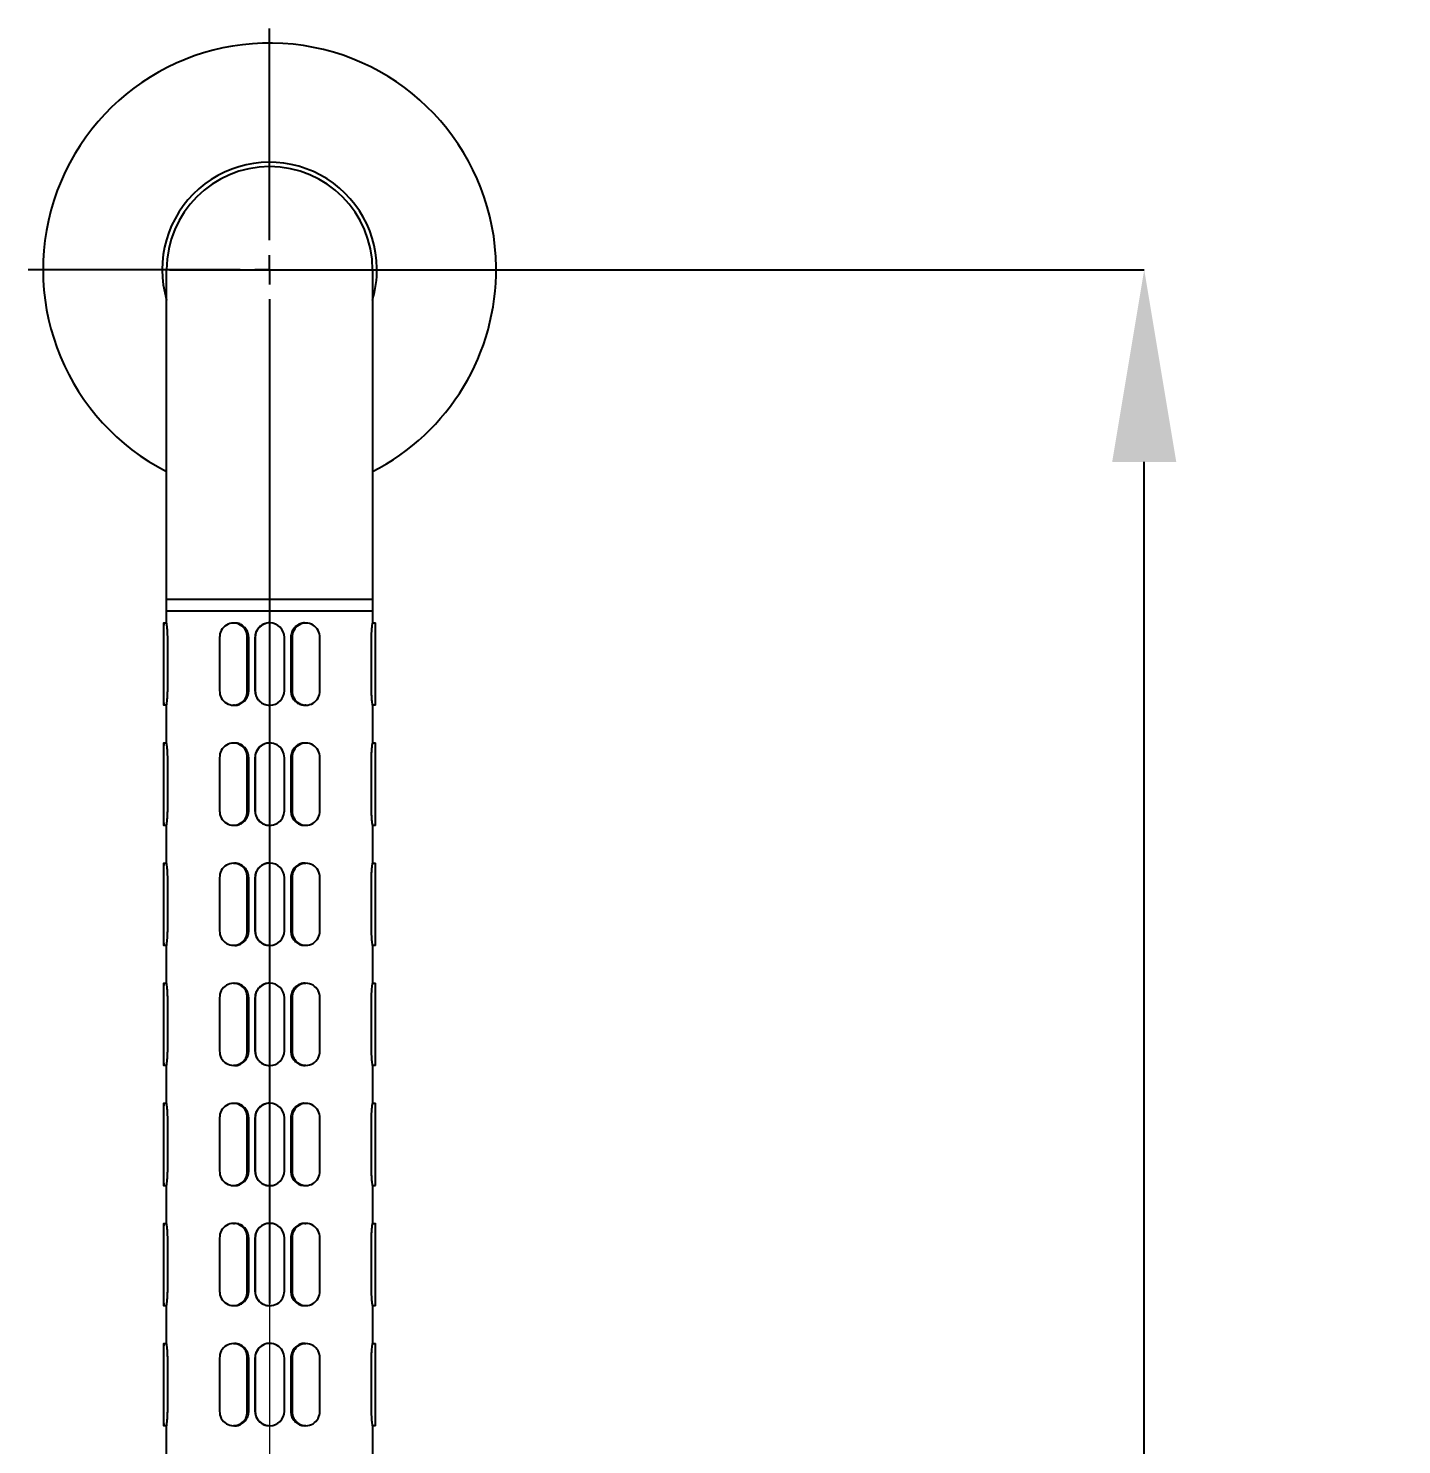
# Model space of a CAD drawing. Extents: x 0 to 951, y -2 to 427.
# Drawn here: x 180.3 to 209.47, y 201.66 to 231.74 of the extents above; entities that cross this region are included whole.
import ezdxf

# ---------------------------------------------------------------- set-up
doc = ezdxf.new("R2010")
doc.units = 0
doc.header["$LTSCALE"] = 23.1
doc.header["$MEASUREMENT"] = 0
doc.linetypes.add('CENTERX2', pattern=[20.32, 12.7, -2.54, 2.54, -2.54])
doc.layers.get('0').update_dxf_attribs({"linetype": 'CONTINUOUS'})
doc.layers.get('Defpoints').update_dxf_attribs({"linetype": 'CONTINUOUS'})
doc.layers.add('10', color=7, linetype='CONTINUOUS')
doc.styles.add('SLDTEXTSTYLE0', font='hyswlongfangsong.ttf')
doc.dimstyles.new('SLDDIMSTYLE0', dxfattribs={"dimtxt": 3.5, "dimasz": 4.08, "dimexe": 0, "dimexo": 0.0625, "dimgap": 0.875, "dimtad": 2, "dimdec": 0, "dimlfac": 5, "dimrnd": 1e-09, "dimzin": 12, "dimdsep": 46, "dimtxsty": 'SLDTEXTSTYLE0', "dimsah": 1, "dimcen": 0.09, "dimadec": 0, "dimazin": 3, "dimtfac": 1, "dimtdec": 0, "dimtofl": 0, "dimtmove": 0, "dimatfit": 3, "dimfxl": 1, "dimfrac": 2, "dimtolj": 1, "dimtzin": 12, "dimarcsym": 0})

# ---------------------------------------------------------------- blocks, each defined once
blk = doc.blocks.new('*D38')
at = {"layer": '10', "color": 0, "lineweight": -2}
for p, q in [((183.3, 226.61), (204.004, 226.61)), ((204.004, 117.19), (204.004, 222.53)), ((182.537, 113.11), (204.004, 113.11))]:
    blk.add_line(p, q, dxfattribs=at)
at = {"layer": '10', "color": 0}
for points in [[(204.684, 222.53), (203.324, 222.53), (204.004, 226.61)], [(203.324, 117.19), (204.684, 117.19), (204.004, 113.11)]]:
    blk.add_solid(points, dxfattribs=at)
at = {"layer": 'Defpoints', "color": 0}
for p in [(183.237, 226.61), (204.004, 226.61), (182.475, 113.11)]:
    blk.add_point(p, dxfattribs=at)
at = {"layer": '10', "color": 0, "insert": (204.879, 168.486), "char_height": 3.5, "attachment_point": 2, "rotation": 90, "style": 'SLDTEXTSTYLE0'}
blk.add_mtext('\\A1;900', dxfattribs=at)
blk = doc.blocks.new('SW_CENTERMARKSYMBOL_2')
at = {"layer": '10', "color": 0}
for p, q in [((0, 0.625), (0, 5.125)), ((0, 0), (0, 0.312)), ((-0.625, 0), (-5.125, 0)), ((0, 0), (-0.312, 0)), ((0, 0), (0, -0.312)), ((0, 0), (0.312, 0)), ((0.625, 0), (5.125, 0)), ((0, -0.625), (0, -21.953))]:
    blk.add_line(p, q, dxfattribs=at)

msp = doc.modelspace()

# ---------------------------------------------------------------- linework, layer by layer
at = {"color": 7, "linetype": 'Continuous', "lineweight": 25}
for p, q in [((183.237, 223.485), (183.237, 226.61)), ((187.612, 226.61), (187.612, 223.485)), ((183.237, 219.61), (183.237, 223.485)), ((187.612, 223.485), (187.612, 219.61)), ((183.237, 219.36), (183.237, 219.61)), ((185.525, 219.61), (183.237, 219.61)), ((187.612, 219.61), (183.237, 219.61)), ((187.612, 219.61), (185.525, 219.61)), ((187.612, 219.61), (187.612, 219.36)), ((183.237, 219.107), (183.237, 219.36)), ((187.612, 219.36), (183.237, 219.36)), ((185.525, 219.36), (183.237, 219.36)), ((187.612, 219.36), (185.525, 219.36)), ((187.612, 219.36), (187.612, 219.106)), ((183.175, 219.11), (183.238, 219.11)), ((184.658, 219.11), (184.68, 219.11)), ((185.428, 219.11), (185.428, 219.11)), ((186.176, 219.11), (186.197, 219.11)), ((187.612, 219.11), (187.675, 219.11)), ((183.174, 218.798), (183.174, 217.673)), ((183.175, 217.673), (183.175, 218.798)), ((183.26, 217.673), (183.26, 218.798)), ((184.364, 218.798), (184.364, 217.673)), ((184.952, 217.673), (184.952, 218.798)), ((184.981, 217.673), (184.981, 218.798)), ((185.115, 218.798), (185.115, 217.673)), ((185.116, 218.798), (185.116, 217.673)), ((185.741, 217.673), (185.741, 218.798)), ((185.875, 218.798), (185.875, 217.673)), ((185.904, 218.798), (185.904, 217.673)), ((186.491, 217.673), (186.491, 218.798)), ((187.59, 217.673), (187.59, 218.798)), ((187.675, 217.673), (187.675, 218.798)), ((183.238, 217.36), (183.175, 217.36)), ((183.237, 216.557), (183.237, 217.365)), ((184.68, 217.36), (184.658, 217.36)), ((185.428, 217.36), (185.428, 217.36)), ((186.197, 217.36), (186.176, 217.36)), ((187.612, 217.364), (187.612, 216.556)), ((187.675, 217.36), (187.612, 217.36)), ((183.175, 216.56), (183.238, 216.56)), ((184.658, 216.56), (184.68, 216.56)), ((185.428, 216.56), (185.428, 216.56)), ((186.176, 216.56), (186.197, 216.56)), ((187.612, 216.56), (187.675, 216.56)), ((183.174, 216.248), (183.174, 215.123)), ((183.175, 215.123), (183.175, 216.248)), ((183.26, 215.123), (183.26, 216.248)), ((184.364, 216.248), (184.364, 215.123)), ((184.952, 215.123), (184.952, 216.248)), ((184.981, 215.123), (184.981, 216.248)), ((185.115, 216.248), (185.115, 215.123)), ((185.116, 216.248), (185.116, 215.123)), ((185.741, 215.123), (185.741, 216.248)), ((185.875, 216.248), (185.875, 215.123)), ((185.904, 216.248), (185.904, 215.123)), ((186.491, 215.123), (186.491, 216.248)), ((187.59, 215.123), (187.59, 216.248)), ((187.675, 215.123), (187.675, 216.248)), ((183.238, 214.81), (183.175, 214.81)), ((183.237, 214.007), (183.237, 214.815)), ((184.68, 214.81), (184.658, 214.81)), ((185.428, 214.81), (185.428, 214.81)), ((186.197, 214.81), (186.176, 214.81)), ((187.612, 214.814), (187.612, 214.006)), ((187.675, 214.81), (187.612, 214.81)), ((183.175, 214.01), (183.238, 214.01)), ((184.658, 214.01), (184.68, 214.01)), ((185.428, 214.01), (185.428, 214.01)), ((186.176, 214.01), (186.197, 214.01)), ((187.612, 214.01), (187.675, 214.01)), ((183.174, 213.698), (183.174, 212.573)), ((183.175, 212.573), (183.175, 213.698)), ((183.26, 212.573), (183.26, 213.698)), ((184.364, 213.698), (184.364, 212.573)), ((184.952, 212.573), (184.952, 213.698)), ((184.981, 212.573), (184.981, 213.698)), ((185.115, 213.698), (185.115, 212.573)), ((185.116, 213.698), (185.116, 212.573)), ((185.741, 212.573), (185.741, 213.698)), ((185.875, 213.698), (185.875, 212.573)), ((185.904, 213.698), (185.904, 212.573)), ((186.491, 212.573), (186.491, 213.698)), ((187.59, 212.573), (187.59, 213.698)), ((187.675, 212.573), (187.675, 213.698)), ((183.238, 212.26), (183.175, 212.26)), ((183.237, 211.457), (183.237, 212.265)), ((184.68, 212.26), (184.658, 212.26)), ((185.428, 212.26), (185.428, 212.26)), ((186.197, 212.26), (186.176, 212.26)), ((187.612, 212.264), (187.612, 211.456)), ((187.675, 212.26), (187.612, 212.26)), ((183.175, 211.46), (183.238, 211.46)), ((184.658, 211.46), (184.68, 211.46)), ((185.428, 211.46), (185.428, 211.46)), ((186.176, 211.46), (186.197, 211.46)), ((187.612, 211.46), (187.675, 211.46)), ((183.174, 211.148), (183.174, 210.023)), ((183.175, 210.023), (183.175, 211.148)), ((183.26, 210.023), (183.26, 211.148)), ((184.364, 211.148), (184.364, 210.023)), ((184.952, 210.023), (184.952, 211.148)), ((184.981, 210.023), (184.981, 211.148)), ((185.115, 211.148), (185.115, 210.023)), ((185.116, 211.148), (185.116, 210.023)), ((185.741, 210.023), (185.741, 211.148)), ((185.875, 211.148), (185.875, 210.023)), ((185.904, 211.148), (185.904, 210.023)), ((186.491, 210.023), (186.491, 211.148)), ((187.59, 210.023), (187.59, 211.148)), ((187.675, 210.023), (187.675, 211.148)), ((183.238, 209.71), (183.175, 209.71)), ((183.237, 208.907), (183.237, 209.715)), ((184.68, 209.71), (184.658, 209.71)), ((185.428, 209.71), (185.428, 209.71)), ((186.197, 209.71), (186.176, 209.71)), ((187.612, 209.714), (187.612, 208.906)), ((187.675, 209.71), (187.612, 209.71)), ((183.175, 208.91), (183.238, 208.91)), ((184.658, 208.91), (184.68, 208.91)), ((185.428, 208.91), (185.428, 208.91)), ((186.176, 208.91), (186.197, 208.91)), ((187.612, 208.91), (187.675, 208.91)), ((183.174, 208.598), (183.174, 207.473)), ((183.175, 207.473), (183.175, 208.598)), ((183.26, 207.473), (183.26, 208.598)), ((184.364, 208.598), (184.364, 207.473)), ((184.952, 207.473), (184.952, 208.598)), ((184.981, 207.473), (184.981, 208.598)), ((185.115, 208.598), (185.115, 207.473)), ((185.116, 208.598), (185.116, 207.473)), ((185.741, 207.473), (185.741, 208.598)), ((185.875, 208.598), (185.875, 207.473)), ((185.904, 208.598), (185.904, 207.473)), ((186.491, 207.473), (186.491, 208.598)), ((187.59, 207.473), (187.59, 208.598)), ((187.675, 207.473), (187.675, 208.598)), ((183.238, 207.16), (183.175, 207.16)), ((183.237, 206.357), (183.237, 207.165)), ((184.68, 207.16), (184.658, 207.16)), ((185.428, 207.16), (185.428, 207.16)), ((186.197, 207.16), (186.176, 207.16)), ((187.612, 207.164), (187.612, 206.356)), ((187.675, 207.16), (187.612, 207.16)), ((183.175, 206.36), (183.238, 206.36)), ((184.658, 206.36), (184.68, 206.36)), ((185.428, 206.36), (185.428, 206.36)), ((186.176, 206.36), (186.197, 206.36)), ((187.612, 206.36), (187.675, 206.36)), ((183.174, 206.048), (183.174, 204.923)), ((183.175, 204.923), (183.175, 206.048)), ((183.26, 204.923), (183.26, 206.048)), ((184.364, 206.048), (184.364, 204.923)), ((184.952, 204.923), (184.952, 206.048)), ((184.981, 204.923), (184.981, 206.048)), ((185.115, 206.048), (185.115, 204.923)), ((185.116, 206.048), (185.116, 204.923)), ((185.741, 204.923), (185.741, 206.048)), ((185.875, 206.048), (185.875, 204.923)), ((185.904, 206.048), (185.904, 204.923)), ((186.491, 204.923), (186.491, 206.048)), ((187.59, 204.923), (187.59, 206.048)), ((187.675, 204.923), (187.675, 206.048)), ((183.238, 204.61), (183.175, 204.61)), ((183.237, 203.807), (183.237, 204.615)), ((184.68, 204.61), (184.658, 204.61)), ((185.428, 204.61), (185.428, 204.61)), ((186.197, 204.61), (186.176, 204.61)), ((187.612, 204.614), (187.612, 203.806)), ((187.675, 204.61), (187.612, 204.61)), ((183.175, 203.81), (183.238, 203.81)), ((184.658, 203.81), (184.68, 203.81)), ((185.428, 203.81), (185.428, 203.81)), ((186.176, 203.81), (186.197, 203.81)), ((187.612, 203.81), (187.675, 203.81)), ((183.174, 203.498), (183.174, 202.373)), ((183.175, 202.373), (183.175, 203.498)), ((183.26, 202.373), (183.26, 203.498)), ((184.364, 203.498), (184.364, 202.373)), ((184.952, 202.373), (184.952, 203.498)), ((184.981, 202.373), (184.981, 203.498)), ((185.115, 203.498), (185.115, 202.373)), ((185.116, 203.498), (185.116, 202.373)), ((185.741, 202.373), (185.741, 203.498)), ((185.875, 203.498), (185.875, 202.373)), ((185.904, 203.498), (185.904, 202.373)), ((186.491, 202.373), (186.491, 203.498)), ((187.59, 202.373), (187.59, 203.498)), ((187.675, 202.373), (187.675, 203.498)), ((183.238, 202.06), (183.175, 202.06)), ((183.237, 201.257), (183.237, 202.065)), ((184.68, 202.06), (184.658, 202.06)), ((185.428, 202.06), (185.428, 202.06)), ((186.197, 202.06), (186.176, 202.06)), ((187.612, 202.064), (187.612, 201.256)), ((187.675, 202.06), (187.612, 202.06))]:
    msp.add_line(p, q, dxfattribs=at)
at = {"color": 7, "linetype": 'Continuous', "lineweight": 25, "flags": 128}
for points in [[(183.175, 218.798), (183.175, 218.918), (183.175, 219.019), (183.175, 219.087), (183.175, 219.11), (183.175, 219.087), (183.174, 219.019), (183.174, 218.918), (183.174, 218.798)], [(183.174, 217.673), (183.174, 217.553), (183.174, 217.452), (183.175, 217.384), (183.175, 217.36), (183.175, 217.384), (183.175, 217.452), (183.175, 217.553), (183.175, 217.673)], [(183.175, 216.248), (183.175, 216.368), (183.175, 216.469), (183.175, 216.537), (183.175, 216.56), (183.175, 216.537), (183.174, 216.469), (183.174, 216.368), (183.174, 216.248)], [(183.174, 215.123), (183.174, 215.003), (183.174, 214.902), (183.175, 214.834), (183.175, 214.81), (183.175, 214.834), (183.175, 214.902), (183.175, 215.003), (183.175, 215.123)], [(183.175, 213.698), (183.175, 213.818), (183.175, 213.919), (183.175, 213.987), (183.175, 214.01), (183.175, 213.987), (183.174, 213.919), (183.174, 213.818), (183.174, 213.698)], [(183.174, 212.573), (183.174, 212.453), (183.174, 212.352), (183.175, 212.284), (183.175, 212.26), (183.175, 212.284), (183.175, 212.352), (183.175, 212.453), (183.175, 212.573)], [(183.175, 211.148), (183.175, 211.268), (183.175, 211.369), (183.175, 211.437), (183.175, 211.46), (183.175, 211.437), (183.174, 211.369), (183.174, 211.268), (183.174, 211.148)], [(183.174, 210.023), (183.174, 209.903), (183.174, 209.802), (183.175, 209.734), (183.175, 209.71), (183.175, 209.734), (183.175, 209.802), (183.175, 209.903), (183.175, 210.023)], [(183.175, 208.598), (183.175, 208.718), (183.175, 208.819), (183.175, 208.887), (183.175, 208.91), (183.175, 208.887), (183.174, 208.819), (183.174, 208.718), (183.174, 208.598)], [(183.174, 207.473), (183.174, 207.353), (183.174, 207.252), (183.175, 207.184), (183.175, 207.16), (183.175, 207.184), (183.175, 207.252), (183.175, 207.353), (183.175, 207.473)], [(183.175, 206.048), (183.175, 206.168), (183.175, 206.269), (183.175, 206.337), (183.175, 206.36), (183.175, 206.337), (183.174, 206.269), (183.174, 206.168), (183.174, 206.048)], [(183.174, 204.923), (183.174, 204.803), (183.174, 204.702), (183.175, 204.634), (183.175, 204.61), (183.175, 204.634), (183.175, 204.702), (183.175, 204.803), (183.175, 204.923)], [(183.175, 203.498), (183.175, 203.618), (183.175, 203.719), (183.175, 203.787), (183.175, 203.81), (183.175, 203.787), (183.174, 203.719), (183.174, 203.618), (183.174, 203.498)], [(183.174, 202.373), (183.174, 202.253), (183.174, 202.152), (183.175, 202.084), (183.175, 202.06), (183.175, 202.084), (183.175, 202.152), (183.175, 202.253), (183.175, 202.373)]]:
    msp.add_lwpolyline(points, dxfattribs=at)
at = {"color": 7, "linetype": 'Continuous', "lineweight": 25}
for centre, radius, start, end in [((185.425, 226.61), 4.812, 0.6676, 242.9643), ((185.425, 226.61), 2.281, 0.6676, 196.483), ((185.425, 226.61), 2.188, 90, 180), ((185.425, 226.61), 2.188, 0, 90), ((185.425, 226.61), 4.812, 297.0357, 0.6676), ((185.425, 226.61), 2.281, 343.517, 0.6676), ((184.658, 218.813), 0.294, 357.1567, 182.8433), ((185.428, 218.798), 0.312, 0.0002, 179.9998), ((186.197, 218.813), 0.294, 357.1087, 182.8913), ((133.086, 218.876), 54.589, 359.9181, 0.2461), ((184.658, 217.658), 0.294, 177.1567, 2.8433), ((185.428, 217.673), 0.312, 180.0002, 359.9998), ((186.197, 217.658), 0.294, 177.1087, 2.8913), ((133.089, 217.595), 54.586, 359.7539, 0.0819), ((184.658, 216.263), 0.294, 357.1553, 182.8447), ((185.428, 216.248), 0.312, 359.9988, 180.0012), ((186.197, 216.263), 0.294, 357.1073, 182.8927), ((133.083, 216.326), 54.592, 359.9181, 0.2461), ((184.658, 215.108), 0.294, 177.1553, 2.8447), ((185.428, 215.123), 0.312, 179.9988, 0.0012), ((186.197, 215.108), 0.294, 177.1073, 2.8927), ((133.083, 215.045), 54.592, 359.7539, 0.0819), ((184.658, 213.713), 0.294, 357.1567, 182.8433), ((185.428, 213.698), 0.312, 0.0002, 179.9998), ((186.197, 213.713), 0.294, 357.1087, 182.8913), ((133.089, 213.776), 54.586, 359.9181, 0.2461), ((184.658, 212.558), 0.294, 177.1567, 2.8433), ((185.428, 212.573), 0.312, 180.0002, 359.9998), ((186.197, 212.558), 0.294, 177.1087, 2.8913), ((133.086, 212.495), 54.589, 359.7539, 0.0819), ((184.658, 211.163), 0.294, 357.1567, 182.8433), ((185.428, 211.148), 0.312, 0.0002, 179.9998), ((186.197, 211.163), 0.294, 357.1087, 182.8913), ((133.086, 211.226), 54.589, 359.9181, 0.2461), ((184.658, 210.008), 0.294, 177.1567, 2.8433), ((185.428, 210.023), 0.312, 180.0002, 359.9998), ((186.197, 210.008), 0.294, 177.1087, 2.8913), ((133.086, 209.945), 54.589, 359.7539, 0.0819), ((184.658, 208.613), 0.294, 357.1567, 182.8433), ((185.428, 208.598), 0.312, 0.0002, 179.9998), ((186.197, 208.613), 0.294, 357.1087, 182.8913), ((133.086, 208.676), 54.589, 359.9181, 0.2461), ((184.658, 207.458), 0.294, 177.1567, 2.8433), ((185.428, 207.473), 0.312, 180.0002, 359.9998), ((186.197, 207.458), 0.294, 177.1087, 2.8913), ((133.086, 207.395), 54.589, 359.7539, 0.0819), ((184.658, 206.063), 0.294, 357.1567, 182.8433), ((185.428, 206.048), 0.312, 0.0002, 179.9998), ((186.197, 206.063), 0.294, 357.1087, 182.8913), ((133.086, 206.126), 54.589, 359.9181, 0.2461), ((184.658, 204.908), 0.294, 177.1558, 2.8442), ((185.428, 204.923), 0.312, 179.9993, 0.0007), ((186.197, 204.908), 0.294, 177.1078, 2.8922), ((133.091, 204.845), 54.584, 359.7539, 0.0819), ((184.658, 203.513), 0.294, 357.1558, 182.8442), ((185.428, 203.498), 0.312, 359.9993, 180.0007), ((186.197, 203.513), 0.294, 357.1078, 182.8922), ((133.091, 203.576), 54.584, 359.9181, 0.2461), ((184.658, 202.358), 0.294, 177.1567, 2.8433), ((185.428, 202.373), 0.312, 180.0002, 359.9998), ((186.197, 202.358), 0.294, 177.1087, 2.8913), ((133.084, 202.295), 54.591, 359.7539, 0.0819)]:
    msp.add_arc(centre, radius, start, end, dxfattribs=at)
for points, knots in [([(183.26, 218.798), (183.26, 218.833), (183.259, 218.903), (183.251, 218.996), (183.244, 219.066), (183.238, 219.107), (183.238, 219.107), (183.238, 219.107)], [0, 0, 0, 0, 0.211987, 0.423911, 0.637211, 0.851417, 1, 1, 1, 1]), ([(184.981, 218.798), (184.978, 218.833), (184.971, 218.903), (184.918, 218.996), (184.842, 219.066), (184.757, 219.107), (184.702, 219.107), (184.68, 219.107)], [0, 0, 0, 0, 0.213251, 0.426439, 0.641011, 0.856495, 1, 1, 1, 1]), ([(185.428, 219.107), (185.416, 219.108), (185.37, 219.112), (185.291, 219.084), (185.204, 219.025), (185.142, 218.937), (185.117, 218.857), (185.116, 218.81), (185.115, 218.798)], [0, 0, 0, 0, 0.070497, 0.282949, 0.496153, 0.711262, 0.926475, 1, 1, 1, 1]), ([(186.175, 219.107), (186.165, 219.108), (186.122, 219.112), (186.046, 219.084), (185.962, 219.025), (185.901, 218.937), (185.877, 218.857), (185.875, 218.81), (185.875, 218.798)], [0, 0, 0, 0, 0.070497, 0.282949, 0.496154, 0.711262, 0.926475, 1, 1, 1, 1]), ([(187.59, 218.798), (187.591, 218.833), (187.592, 218.903), (187.599, 218.996), (187.606, 219.066), (187.612, 219.106), (187.612, 219.106), (187.612, 219.106)], [0, 0, 0, 0, 0.214723, 0.429384, 0.645437, 0.862409, 1, 1, 1, 1]), ([(183.238, 217.365), (183.238, 217.363), (183.237, 217.359), (183.241, 217.387), (183.249, 217.446), (183.256, 217.533), (183.26, 217.614), (183.26, 217.661), (183.26, 217.673)], [0, 0, 0, 0, 0.076828, 0.287836, 0.499587, 0.713216, 0.926976, 1, 1, 1, 1]), ([(184.68, 217.364), (184.691, 217.363), (184.734, 217.359), (184.81, 217.387), (184.894, 217.446), (184.955, 217.533), (184.979, 217.614), (184.981, 217.661), (184.981, 217.673)], [0, 0, 0, 0, 0.070496, 0.282951, 0.496154, 0.711249, 0.926475, 1, 1, 1, 1]), ([(185.115, 217.673), (185.119, 217.638), (185.126, 217.568), (185.179, 217.475), (185.258, 217.405), (185.346, 217.364), (185.405, 217.364), (185.428, 217.364)], [0, 0, 0, 0, 0.213248, 0.426447, 0.641016, 0.856496, 1, 1, 1, 1]), ([(185.875, 217.673), (185.878, 217.638), (185.885, 217.568), (185.937, 217.475), (186.014, 217.405), (186.098, 217.364), (186.154, 217.364), (186.176, 217.364)], [0, 0, 0, 0, 0.213248, 0.426447, 0.641016, 0.856496, 1, 1, 1, 1]), ([(187.612, 217.364), (187.612, 217.363), (187.613, 217.359), (187.609, 217.387), (187.602, 217.446), (187.594, 217.533), (187.591, 217.614), (187.59, 217.661), (187.59, 217.673)], [0, 0, 0, 0, 0.064921, 0.2786503, 0.4931324, 0.7095172, 0.9260344, 1, 1, 1, 1]), ([(183.26, 216.248), (183.26, 216.283), (183.259, 216.353), (183.251, 216.446), (183.244, 216.516), (183.238, 216.557), (183.238, 216.557), (183.238, 216.557)], [0, 0, 0, 0, 0.211984, 0.423919, 0.637216, 0.851419, 1, 1, 1, 1]), ([(184.981, 216.248), (184.978, 216.283), (184.971, 216.353), (184.918, 216.446), (184.842, 216.516), (184.757, 216.557), (184.702, 216.557), (184.68, 216.557)], [0, 0, 0, 0, 0.213248, 0.426447, 0.641016, 0.856497, 1, 1, 1, 1]), ([(185.428, 216.557), (185.416, 216.558), (185.37, 216.562), (185.291, 216.534), (185.204, 216.475), (185.142, 216.387), (185.117, 216.307), (185.116, 216.26), (185.115, 216.248)], [0, 0, 0, 0, 0.070496, 0.282951, 0.496154, 0.711249, 0.926475, 1, 1, 1, 1]), ([(186.175, 216.557), (186.165, 216.558), (186.122, 216.562), (186.046, 216.534), (185.962, 216.475), (185.901, 216.387), (185.877, 216.307), (185.875, 216.26), (185.875, 216.248)], [0, 0, 0, 0, 0.070496, 0.282952, 0.496155, 0.711249, 0.926475, 1, 1, 1, 1]), ([(187.59, 216.248), (187.591, 216.283), (187.592, 216.353), (187.599, 216.446), (187.606, 216.516), (187.612, 216.556), (187.612, 216.556), (187.612, 216.556)], [0, 0, 0, 0, 0.214721, 0.429392, 0.645442, 0.862412, 1, 1, 1, 1]), ([(183.238, 214.815), (183.238, 214.813), (183.237, 214.809), (183.241, 214.837), (183.249, 214.896), (183.256, 214.983), (183.26, 215.064), (183.26, 215.111), (183.26, 215.123)], [0, 0, 0, 0, 0.076827, 0.287835, 0.499586, 0.713216, 0.926976, 1, 1, 1, 1]), ([(184.68, 214.814), (184.691, 214.813), (184.734, 214.809), (184.81, 214.837), (184.894, 214.896), (184.955, 214.983), (184.979, 215.064), (184.981, 215.111), (184.981, 215.123)], [0, 0, 0, 0, 0.070496, 0.282951, 0.496154, 0.711249, 0.926475, 1, 1, 1, 1]), ([(185.115, 215.123), (185.119, 215.088), (185.126, 215.018), (185.179, 214.925), (185.258, 214.855), (185.346, 214.814), (185.405, 214.814), (185.428, 214.814)], [0, 0, 0, 0, 0.213248, 0.426447, 0.641016, 0.856496, 1, 1, 1, 1]), ([(185.875, 215.123), (185.878, 215.088), (185.885, 215.018), (185.937, 214.925), (186.014, 214.855), (186.098, 214.814), (186.154, 214.814), (186.176, 214.814)], [0, 0, 0, 0, 0.213248, 0.426447, 0.641016, 0.856496, 1, 1, 1, 1]), ([(187.612, 214.814), (187.612, 214.813), (187.613, 214.809), (187.609, 214.837), (187.602, 214.896), (187.594, 214.983), (187.591, 215.064), (187.59, 215.111), (187.59, 215.123)], [0, 0, 0, 0, 0.0649202, 0.2786497, 0.4931319, 0.709517, 0.9260343, 1, 1, 1, 1]), ([(183.26, 213.698), (183.26, 213.733), (183.259, 213.803), (183.251, 213.896), (183.244, 213.966), (183.238, 214.007), (183.238, 214.007), (183.238, 214.007)], [0, 0, 0, 0, 0.211985, 0.423921, 0.637209, 0.851419, 1, 1, 1, 1]), ([(184.981, 213.698), (184.978, 213.733), (184.971, 213.803), (184.918, 213.896), (184.842, 213.966), (184.757, 214.007), (184.702, 214.007), (184.68, 214.007)], [0, 0, 0, 0, 0.213249, 0.426449, 0.641008, 0.856497, 1, 1, 1, 1]), ([(185.428, 214.007), (185.416, 214.008), (185.37, 214.012), (185.291, 213.984), (185.204, 213.925), (185.142, 213.837), (185.117, 213.757), (185.116, 213.71), (185.115, 213.698)], [0, 0, 0, 0, 0.070496, 0.282951, 0.496154, 0.711249, 0.926475, 1, 1, 1, 1]), ([(186.175, 214.007), (186.165, 214.008), (186.122, 214.012), (186.046, 213.984), (185.962, 213.925), (185.901, 213.837), (185.877, 213.757), (185.875, 213.71), (185.875, 213.698)], [0, 0, 0, 0, 0.070496, 0.282952, 0.496155, 0.711249, 0.926475, 1, 1, 1, 1]), ([(187.59, 213.698), (187.591, 213.733), (187.592, 213.803), (187.599, 213.896), (187.606, 213.966), (187.612, 214.006), (187.612, 214.006), (187.612, 214.006)], [0, 0, 0, 0, 0.2147216, 0.4293937, 0.645435, 0.8624111, 1, 1, 1, 1]), ([(183.238, 212.265), (183.238, 212.263), (183.237, 212.259), (183.241, 212.287), (183.249, 212.346), (183.256, 212.433), (183.26, 212.514), (183.26, 212.561), (183.26, 212.573)], [0, 0, 0, 0, 0.076828, 0.287833, 0.499585, 0.713229, 0.926976, 1, 1, 1, 1]), ([(184.68, 212.264), (184.691, 212.263), (184.734, 212.259), (184.81, 212.287), (184.894, 212.346), (184.955, 212.433), (184.979, 212.514), (184.981, 212.561), (184.981, 212.573)], [0, 0, 0, 0, 0.070497, 0.282949, 0.496153, 0.711262, 0.926475, 1, 1, 1, 1]), ([(185.115, 212.573), (185.119, 212.538), (185.126, 212.468), (185.179, 212.375), (185.258, 212.305), (185.346, 212.264), (185.405, 212.264), (185.428, 212.264)], [0, 0, 0, 0, 0.213251, 0.426439, 0.641011, 0.856494, 1, 1, 1, 1]), ([(185.875, 212.573), (185.878, 212.538), (185.885, 212.468), (185.937, 212.375), (186.014, 212.305), (186.098, 212.264), (186.154, 212.264), (186.176, 212.264)], [0, 0, 0, 0, 0.213251, 0.426439, 0.641011, 0.856494, 1, 1, 1, 1]), ([(187.612, 212.264), (187.612, 212.263), (187.613, 212.259), (187.609, 212.287), (187.602, 212.346), (187.594, 212.433), (187.591, 212.514), (187.59, 212.561), (187.59, 212.573)], [0, 0, 0, 0, 0.064921, 0.278647, 0.493131, 0.70953, 0.926034, 1, 1, 1, 1]), ([(183.26, 211.148), (183.26, 211.183), (183.259, 211.253), (183.251, 211.346), (183.244, 211.416), (183.238, 211.457), (183.238, 211.457), (183.238, 211.457)], [0, 0, 0, 0, 0.211986, 0.423923, 0.637212, 0.851418, 1, 1, 1, 1]), ([(184.981, 211.148), (184.978, 211.183), (184.971, 211.253), (184.918, 211.346), (184.842, 211.416), (184.757, 211.457), (184.702, 211.457), (184.68, 211.457)], [0, 0, 0, 0, 0.21325, 0.426451, 0.641012, 0.856495, 1, 1, 1, 1]), ([(185.428, 211.457), (185.416, 211.458), (185.37, 211.462), (185.291, 211.434), (185.204, 211.375), (185.142, 211.287), (185.117, 211.207), (185.116, 211.16), (185.115, 211.148)], [0, 0, 0, 0, 0.070496, 0.282948, 0.496152, 0.711248, 0.926475, 1, 1, 1, 1]), ([(186.175, 211.457), (186.165, 211.458), (186.122, 211.462), (186.046, 211.434), (185.962, 211.375), (185.901, 211.287), (185.877, 211.207), (185.875, 211.16), (185.875, 211.148)], [0, 0, 0, 0, 0.070496, 0.282948, 0.496152, 0.711248, 0.926475, 1, 1, 1, 1]), ([(187.59, 211.148), (187.591, 211.183), (187.592, 211.253), (187.599, 211.346), (187.606, 211.416), (187.612, 211.456), (187.612, 211.456), (187.612, 211.456)], [0, 0, 0, 0, 0.214723, 0.429396, 0.645438, 0.86241, 1, 1, 1, 1]), ([(183.238, 209.715), (183.238, 209.713), (183.237, 209.709), (183.241, 209.737), (183.249, 209.796), (183.256, 209.883), (183.26, 209.964), (183.26, 210.011), (183.26, 210.023)], [0, 0, 0, 0, 0.076828, 0.287833, 0.499585, 0.713229, 0.926976, 1, 1, 1, 1]), ([(184.68, 209.714), (184.691, 209.713), (184.734, 209.709), (184.81, 209.737), (184.894, 209.796), (184.955, 209.883), (184.979, 209.964), (184.981, 210.011), (184.981, 210.023)], [0, 0, 0, 0, 0.070496, 0.282948, 0.496153, 0.711262, 0.926475, 1, 1, 1, 1]), ([(185.115, 210.023), (185.119, 209.988), (185.126, 209.918), (185.179, 209.825), (185.258, 209.755), (185.346, 209.714), (185.405, 209.714), (185.428, 209.714)], [0, 0, 0, 0, 0.213251, 0.426439, 0.64101, 0.856494, 1, 1, 1, 1]), ([(185.875, 210.023), (185.878, 209.988), (185.885, 209.918), (185.937, 209.825), (186.014, 209.755), (186.098, 209.714), (186.154, 209.714), (186.176, 209.714)], [0, 0, 0, 0, 0.213251, 0.426439, 0.641011, 0.856494, 1, 1, 1, 1]), ([(187.612, 209.714), (187.612, 209.713), (187.613, 209.709), (187.609, 209.737), (187.602, 209.796), (187.594, 209.883), (187.591, 209.964), (187.59, 210.011), (187.59, 210.023)], [0, 0, 0, 0, 0.064921, 0.278647, 0.493131, 0.70953, 0.926034, 1, 1, 1, 1]), ([(183.26, 208.598), (183.26, 208.633), (183.259, 208.703), (183.251, 208.796), (183.244, 208.866), (183.238, 208.907), (183.238, 208.907), (183.238, 208.907)], [0, 0, 0, 0, 0.211987, 0.423911, 0.637211, 0.851417, 1, 1, 1, 1]), ([(184.981, 208.598), (184.978, 208.633), (184.971, 208.703), (184.918, 208.796), (184.842, 208.866), (184.757, 208.907), (184.702, 208.907), (184.68, 208.907)], [0, 0, 0, 0, 0.213251, 0.426439, 0.64101, 0.856495, 1, 1, 1, 1]), ([(185.428, 208.907), (185.416, 208.908), (185.37, 208.912), (185.291, 208.884), (185.204, 208.825), (185.142, 208.737), (185.117, 208.657), (185.116, 208.61), (185.115, 208.598)], [0, 0, 0, 0, 0.070496, 0.282948, 0.496153, 0.711262, 0.926475, 1, 1, 1, 1]), ([(186.175, 208.907), (186.165, 208.908), (186.122, 208.912), (186.046, 208.884), (185.962, 208.825), (185.901, 208.737), (185.877, 208.657), (185.875, 208.61), (185.875, 208.598)], [0, 0, 0, 0, 0.070496, 0.282949, 0.496153, 0.711262, 0.926475, 1, 1, 1, 1]), ([(187.59, 208.598), (187.591, 208.633), (187.592, 208.703), (187.599, 208.796), (187.606, 208.866), (187.612, 208.906), (187.612, 208.906), (187.612, 208.906)], [0, 0, 0, 0, 0.214723, 0.429384, 0.645437, 0.862409, 1, 1, 1, 1]), ([(183.238, 207.165), (183.238, 207.163), (183.237, 207.159), (183.241, 207.187), (183.249, 207.246), (183.256, 207.333), (183.26, 207.414), (183.26, 207.461), (183.26, 207.473)], [0, 0, 0, 0, 0.076828, 0.287832, 0.499584, 0.713215, 0.926976, 1, 1, 1, 1]), ([(184.68, 207.164), (184.691, 207.163), (184.734, 207.159), (184.81, 207.187), (184.894, 207.246), (184.955, 207.333), (184.979, 207.414), (184.981, 207.461), (184.981, 207.473)], [0, 0, 0, 0, 0.070496, 0.282948, 0.496152, 0.711248, 0.926475, 1, 1, 1, 1]), ([(185.115, 207.473), (185.119, 207.438), (185.126, 207.368), (185.179, 207.275), (185.258, 207.205), (185.346, 207.164), (185.405, 207.164), (185.428, 207.164)], [0, 0, 0, 0, 0.21325, 0.426451, 0.641012, 0.856494, 1, 1, 1, 1]), ([(185.875, 207.473), (185.878, 207.438), (185.885, 207.368), (185.937, 207.275), (186.014, 207.205), (186.098, 207.164), (186.154, 207.164), (186.176, 207.164)], [0, 0, 0, 0, 0.21325, 0.426451, 0.641012, 0.856494, 1, 1, 1, 1]), ([(187.612, 207.164), (187.612, 207.163), (187.613, 207.159), (187.609, 207.187), (187.602, 207.246), (187.594, 207.333), (187.591, 207.414), (187.59, 207.461), (187.59, 207.473)], [0, 0, 0, 0, 0.06492, 0.278647, 0.49313, 0.709516, 0.926034, 1, 1, 1, 1]), ([(183.26, 206.048), (183.26, 206.083), (183.259, 206.153), (183.251, 206.246), (183.244, 206.316), (183.238, 206.357), (183.238, 206.357), (183.238, 206.357)], [0, 0, 0, 0, 0.211987, 0.423911, 0.637211, 0.851417, 1, 1, 1, 1]), ([(184.981, 206.048), (184.978, 206.083), (184.971, 206.153), (184.918, 206.246), (184.842, 206.316), (184.757, 206.357), (184.702, 206.357), (184.68, 206.357)], [0, 0, 0, 0, 0.213251, 0.426439, 0.641011, 0.856495, 1, 1, 1, 1]), ([(185.428, 206.357), (185.416, 206.358), (185.37, 206.362), (185.291, 206.334), (185.204, 206.275), (185.142, 206.187), (185.117, 206.107), (185.116, 206.06), (185.115, 206.048)], [0, 0, 0, 0, 0.070497, 0.282949, 0.496153, 0.711262, 0.926475, 1, 1, 1, 1]), ([(186.175, 206.357), (186.165, 206.358), (186.122, 206.362), (186.046, 206.334), (185.962, 206.275), (185.901, 206.187), (185.877, 206.107), (185.875, 206.06), (185.875, 206.048)], [0, 0, 0, 0, 0.070497, 0.282949, 0.496154, 0.711262, 0.926475, 1, 1, 1, 1]), ([(187.59, 206.048), (187.591, 206.083), (187.592, 206.153), (187.599, 206.246), (187.606, 206.316), (187.612, 206.356), (187.612, 206.356), (187.612, 206.356)], [0, 0, 0, 0, 0.214723, 0.429384, 0.645437, 0.862409, 1, 1, 1, 1]), ([(183.238, 204.615), (183.238, 204.613), (183.237, 204.609), (183.241, 204.637), (183.249, 204.696), (183.256, 204.783), (183.26, 204.864), (183.26, 204.911), (183.26, 204.923)], [0, 0, 0, 0, 0.076828, 0.287836, 0.499587, 0.713216, 0.926976, 1, 1, 1, 1]), ([(184.68, 204.614), (184.691, 204.613), (184.734, 204.609), (184.81, 204.637), (184.894, 204.696), (184.955, 204.783), (184.979, 204.864), (184.981, 204.911), (184.981, 204.923)], [0, 0, 0, 0, 0.070496, 0.282951, 0.496154, 0.711249, 0.926475, 1, 1, 1, 1]), ([(185.115, 204.923), (185.119, 204.888), (185.126, 204.818), (185.179, 204.725), (185.258, 204.655), (185.346, 204.614), (185.405, 204.614), (185.428, 204.614)], [0, 0, 0, 0, 0.213248, 0.426447, 0.641016, 0.856496, 1, 1, 1, 1]), ([(185.875, 204.923), (185.878, 204.888), (185.885, 204.818), (185.937, 204.725), (186.014, 204.655), (186.098, 204.614), (186.154, 204.614), (186.176, 204.614)], [0, 0, 0, 0, 0.213248, 0.426447, 0.641016, 0.856496, 1, 1, 1, 1]), ([(187.612, 204.614), (187.612, 204.613), (187.613, 204.609), (187.609, 204.637), (187.602, 204.696), (187.594, 204.783), (187.591, 204.864), (187.59, 204.911), (187.59, 204.923)], [0, 0, 0, 0, 0.064921, 0.2786503, 0.4931324, 0.7095172, 0.9260344, 1, 1, 1, 1]), ([(183.26, 203.498), (183.26, 203.533), (183.259, 203.603), (183.251, 203.696), (183.244, 203.766), (183.238, 203.807), (183.238, 203.807), (183.238, 203.807)], [0, 0, 0, 0, 0.211984, 0.423919, 0.637216, 0.851419, 1, 1, 1, 1]), ([(184.981, 203.498), (184.978, 203.533), (184.971, 203.603), (184.918, 203.696), (184.842, 203.766), (184.757, 203.807), (184.702, 203.807), (184.68, 203.807)], [0, 0, 0, 0, 0.213248, 0.426447, 0.641016, 0.856497, 1, 1, 1, 1]), ([(185.428, 203.807), (185.416, 203.808), (185.37, 203.812), (185.291, 203.784), (185.204, 203.725), (185.142, 203.637), (185.117, 203.557), (185.116, 203.51), (185.115, 203.498)], [0, 0, 0, 0, 0.070496, 0.282951, 0.496154, 0.711249, 0.926475, 1, 1, 1, 1]), ([(186.175, 203.807), (186.165, 203.808), (186.122, 203.812), (186.046, 203.784), (185.962, 203.725), (185.901, 203.637), (185.877, 203.557), (185.875, 203.51), (185.875, 203.498)], [0, 0, 0, 0, 0.070496, 0.282952, 0.496155, 0.711249, 0.926475, 1, 1, 1, 1]), ([(187.59, 203.498), (187.591, 203.533), (187.592, 203.603), (187.599, 203.696), (187.606, 203.766), (187.612, 203.806), (187.612, 203.806), (187.612, 203.806)], [0, 0, 0, 0, 0.214721, 0.429392, 0.645442, 0.862412, 1, 1, 1, 1]), ([(183.238, 202.065), (183.238, 202.063), (183.237, 202.059), (183.241, 202.087), (183.249, 202.146), (183.256, 202.233), (183.26, 202.314), (183.26, 202.361), (183.26, 202.373)], [0, 0, 0, 0, 0.076828, 0.28784, 0.499594, 0.713227, 0.92699, 1, 1, 1, 1]), ([(184.68, 202.064), (184.691, 202.063), (184.734, 202.059), (184.81, 202.087), (184.894, 202.146), (184.955, 202.233), (184.979, 202.314), (184.981, 202.361), (184.981, 202.373)], [0, 0, 0, 0, 0.070497, 0.282955, 0.496162, 0.71126, 0.926489, 1, 1, 1, 1]), ([(185.115, 202.373), (185.119, 202.338), (185.126, 202.268), (185.179, 202.175), (185.258, 202.105), (185.346, 202.064), (185.405, 202.064), (185.428, 202.064)], [0, 0, 0, 0, 0.213236, 0.426438, 0.64101, 0.856494, 1, 1, 1, 1]), ([(185.875, 202.373), (185.878, 202.338), (185.885, 202.268), (185.937, 202.175), (186.014, 202.105), (186.098, 202.064), (186.154, 202.064), (186.176, 202.064)], [0, 0, 0, 0, 0.213236, 0.426438, 0.641011, 0.856494, 1, 1, 1, 1]), ([(187.612, 202.064), (187.612, 202.063), (187.613, 202.059), (187.609, 202.087), (187.602, 202.146), (187.594, 202.233), (187.591, 202.314), (187.59, 202.361), (187.59, 202.373)], [0, 0, 0, 0, 0.064921, 0.278654, 0.493139, 0.709528, 0.926049, 1, 1, 1, 1])]:
    msp.add_open_spline(points, degree=3, knots=knots, dxfattribs=at)
at = {"layer": '10', "linetype": 'CENTERX2', "lineweight": 18}
msp.add_line((185.425, 206.923), (185.425, 116.063), dxfattribs=at)

# ---------------------------------------------------------------- block references
at = {"layer": '10', "xscale": -1}
msp.add_blockref('SW_CENTERMARKSYMBOL_2', (185.425, 226.61), dxfattribs=at)

# ---------------------------------------------------------------- dimensions: what is measured, and where the dimension line sits
at = {"layer": '10'}
dim = msp.add_linear_dim(base=(204.004, 226.61), p1=(182.475, 113.11), p2=(183.237, 226.61), angle=90, text='900', dimstyle='SLDDIMSTYLE0', dxfattribs=at)
dim.commit()
dim.dimension.update_dxf_attribs({"geometry": '*D38', "text_midpoint": (204.004, 168.486), "dimtype": 160})

doc.saveas('drawing.dxf')
